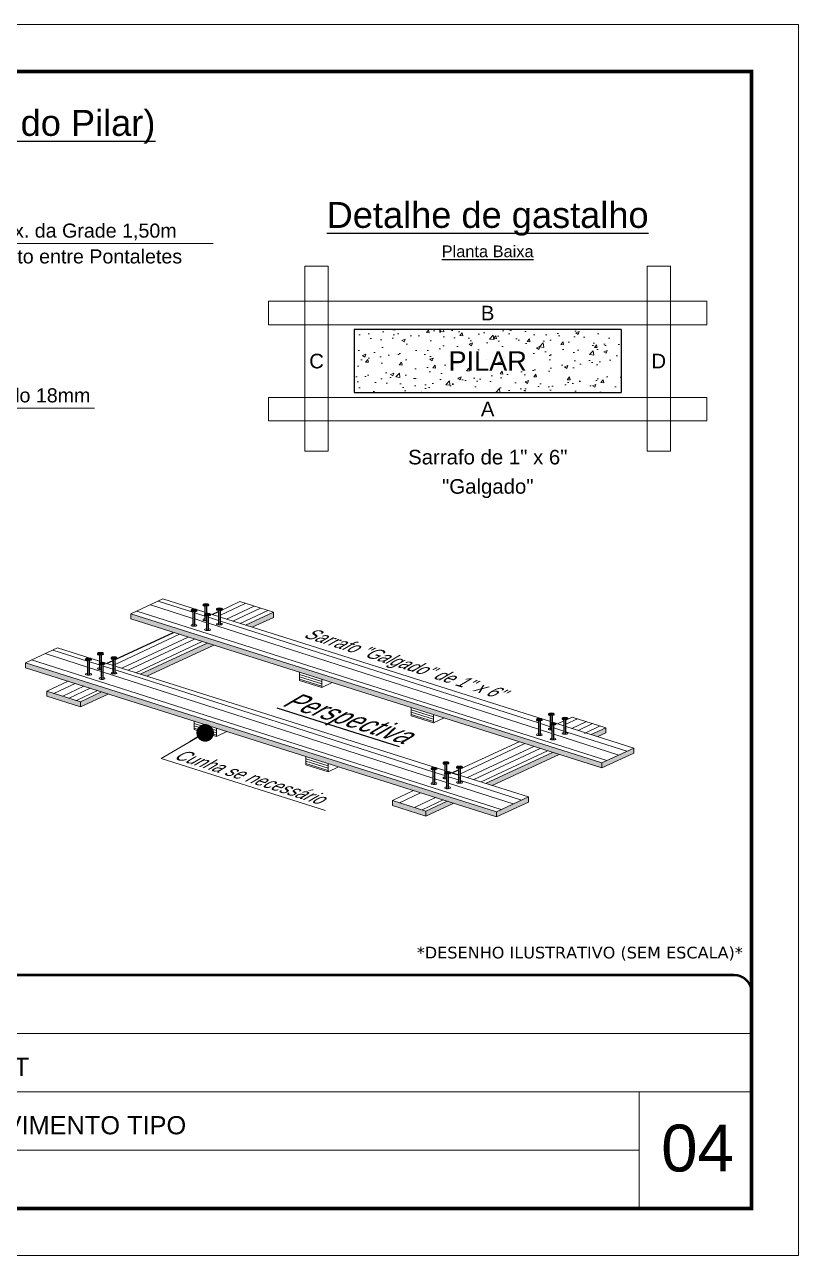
# Model space of a CAD drawing. Extents: x 808 to 7089, y -98 to 17032.
# Drawn here: x 6401 to 7062, y 15982 to 17032 of the extents above; entities that cross this region are included whole.
import ezdxf
from ezdxf.enums import TextEntityAlignment as Align

# ---------------------------------------------------------------- set-up
doc = ezdxf.new("R2010")
doc.units = 0
doc.linetypes.add('CONTINUO', pattern=[0])
doc.linetypes.add('DASHED', pattern=[0.75, 0.5, -0.25])
for name, color, linetype, lineweight in [('CARIMBO', 255, 'Continuous', 9), ('CONCRETO', 251, 'Continuous', 25), ('Folhas', 255, 'Continuous', 9), ('Hachura', 251, 'Continuous', 9), ('Madeira', 126, 'Continuous', 18), ('SARRAFO DE PRESSAO', 251, 'DASHED', 9)]:
    doc.layers.add(name, color=color, linetype=linetype, lineweight=lineweight)
doc.layers.add('Demarcação 2', color=7, linetype='Continuous', lineweight=9, true_color=0xe0e0e0)
doc.styles.add('ARIAL', font='arial.ttf')
doc.styles.get("Standard").update_dxf_attribs({"font": 'arial.ttf'})
doc.styles.add('stylellllll', font='verdana.ttf', dxfattribs={"height": 2})
doc.dimstyles.new('3x', dxfattribs={"dimtxt": 10, "dimasz": 5, "dimexe": 7, "dimexo": 5, "dimgap": 4, "dimtad": 1, "dimdec": 4, "dimlfac": 0.333333, "dimdsep": 46, "dimtxsty": 'Standard', "dimblk": 'DOT', "dimcen": 0.09, "dimclrd": 1, "dimclre": 1, "dimclrt": 2, "dimadec": 0, "dimazin": 2, "dimtfac": 1, "dimtdec": 4, "dimtmove": 0, "dimatfit": 3, "dimldrblk": 'DOT', "dimfxl": 1, "dimtolj": 1, "dimtzin": 0, "dimlwd": 9, "dimlwe": 9, "dimarcsym": 0})

# ---------------------------------------------------------------- blocks, each defined once
blk = doc.blocks.new('_Dot')
at = {"color": 0, "linetype": 'ByBlock', "lineweight": -2}
blk.add_line((-0.5, 0), (-1, 0), dxfattribs=at)
at = {"color": 0, "linetype": 'ByBlock', "const_width": 0.5}
blk.add_lwpolyline([(-0.25, 0, 1), (0.25, 0, 1)], format="xyb", close=True, dxfattribs=at)
blk = doc.blocks.new('9999999999')
at = {"color": 30, "linetype": 'CONTINUO'}
for p, q in [((98564.6, 34379.6), (99584, 34379.6)), ((98564.6, 34329.8), (99488, 34329.8)), ((99584, 34329.8), (99488, 34329.8)), ((99488, 34329.8), (99488, 34230.2)), ((98564.6, 34280), (99488, 34280))]:
    blk.add_line(p, q, dxfattribs=at)
at = {"color": 30, "linetype": 'CONTINUO', "const_width": 2}
blk.add_lwpolyline([(99584, 34230.2), (99584, 34414.4, 0.414214), (99569, 34429.4), (98229, 34429.4, 0.414214), (98214, 34414.4), (98214, 34245.2, 0.414214), (98229, 34230.2), (99584, 34230.2)], format="xyb", dxfattribs=at)
at = {"layer": 'Folhas'}
blk.add_lwpolyline([(98139, 34190.2), (99624, 34190.2), (99624, 35240.2), (98139, 35240.2)], close=True, dxfattribs=at)
at = {"layer": 'Folhas', "color": 30, "const_width": 3}
blk.add_lwpolyline([(98214, 34230.2), (99584, 34230.2), (99584, 35200.2), (98214, 35200.2)], close=True, dxfattribs=at)
at = {"color": 7, "linetype": 'Continuous', "ltscale": 5, "style": 'ARIAL'}
for s, height, p in [('NIK SUNSET', 15.48, (98837.7, 34343.3)), ('2°, 3° E PAVIMENTO TIPO', 15.483, (98837.7, 34293.5))]:
    blk.add_text(s, height=height, dxfattribs=at).set_placement(p)

msp = doc.modelspace()

# ---------------------------------------------------------------- hatches: boundary and pattern name
at = {"layer": 'Demarcação 2'}
h = msp.add_hatch(color=256, dxfattribs=at)
h.paths.add_polyline_path([(6420.13, 16463.83), (6420.13, 16459.43), (6448.73, 16450.38), (6448.73, 16454.78)])
h.paths.add_polyline_path([(6472.52, 16461.4), (6466.88, 16463.19), (6448.73, 16454.78), (6448.73, 16450.38)])
h.paths.add_polyline_path([(6562.53, 16503.11), (6556.89, 16504.9), (6499.74, 16478.42), (6505.39, 16476.63)])
h.paths.add_polyline_path([(6613.54, 16531.15), (6589.75, 16520.12), (6595.39, 16518.34), (6613.54, 16526.75)])
h = msp.add_hatch(color=256, dxfattribs=at)
h.paths.add_polyline_path([(6491.9, 16529.85), (6491.9, 16525.45), (6894, 16398.29), (6894, 16402.69)])
h.paths.add_polyline_path([(6921.22, 16410.9), (6921.22, 16415.3), (6894, 16402.69), (6894, 16398.29)])
h = msp.add_hatch(color=256, dxfattribs=at)
h.paths.add_polyline_path([(6401.89, 16488.14), (6401.89, 16483.74), (6804, 16356.58), (6804, 16360.98)])
h.paths.add_polyline_path([(6831.22, 16369.2), (6831.22, 16373.6), (6804, 16360.98), (6804, 16356.58)])
h = msp.add_hatch(color=256, dxfattribs=at)
h.paths.add_polyline_path([(6857.45, 16409.85), (6851.81, 16411.63), (6794.67, 16385.15), (6800.31, 16383.37)])
h.paths.add_polyline_path([(6897.17, 16432.65), (6884.67, 16426.86), (6890.32, 16425.08), (6897.17, 16428.25)])
h.paths.add_polyline_path([(6767.45, 16368.14), (6761.8, 16369.93), (6743.66, 16361.52), (6743.66, 16357.12)])
h.paths.add_polyline_path([(6715.05, 16370.56), (6715.05, 16366.16), (6743.66, 16357.12), (6743.66, 16361.52)])
at = {"layer": 'Hachura'}
h = msp.add_hatch(dxfattribs=at)
h.set_pattern_fill('AR-CONC', color=256, scale=4, style=0)
h.set_pattern_definition([(50, (6966.587, 21072.103), (28.69041, -2.51009), [3, -33]), (355, (6966.587, 21072.103), (-5.55005, 30.08769), [2.4, -26.4]), (100.4514, (6968.978, 21071.894), (23.14038, 27.57758), [2.5496, -28.04568]), (46.1842, (6966.587, 21080.103), (42.68964, -6.62076), [4.5, -49.5]), (96.6356, (6970.145, 21079.55), (37.3865, 38.9647), [3.8244, -42.0685]), (351.1842, (6966.587, 21080.103), (37.3865, 38.96474), [3.6, -39.6]), (21, (6970.587, 21078.103), (23.87628, -16.10476), [3, -33]), (326, (6970.587, 21078.103), (9.73261, 29.006), [2.4, -26.4]), (71.4514, (6972.577, 21076.76), (33.6089, 12.90122), [2.5496, -28.04568]), (37.5, (6966.587, 21072.103), (0.486394, 13.315754), [0, -26.08, 0, -26.8, 0, -26.5]), (7.5, (6966.587, 21072.103), (10.52278, 15.77647), [0, -15.28, 0, -25.48, 0, -10.1]), (327.5, (6957.667, 21072.103), (21.352897, -0.902195), [0, -10, 0, -31.2, 0, -41.4]), (317.5, (6953.667, 21072.103), (23.32745, 4.0042), [0, -13, 0, -20.72, 0, -29.4])])
h.paths.add_polyline_path([(6682.34, 16772.41), (6682.34, 16718.49), (6910.43, 16718.49), (6910.43, 16772.41)])
h.paths.add_polyline_path([(6758.75, 16733.01), (6834.02, 16733.01), (6834.02, 16757.89), (6758.75, 16757.89)], flags=24)
h = msp.add_hatch(dxfattribs=at)
h.set_pattern_fill('ANSI31', color=256, scale=15, angle=117.5, style=0)
h.set_pattern_definition([(162.5, (-9.4565, 23427.2799), (-0.56382337, -1.7882193), [])])
h.paths.add_polyline_path([(6654.81, 16473.93), (6635.74, 16479.96), (6635.74, 16472.96), (6654.81, 16466.93)])
h = msp.add_hatch(dxfattribs=at)
h.set_pattern_fill('ANSI31', color=256, scale=15, angle=117.5, style=0)
h.set_pattern_definition([(162.5, (85.8897, 23397.1287), (-0.56382337, -1.7882193), [])])
h.paths.add_polyline_path([(6750.16, 16443.78), (6731.09, 16449.81), (6731.09, 16442.81), (6750.16, 16436.78)])
h = msp.add_hatch(dxfattribs=at)
h.set_pattern_fill('ANSI31', color=256, scale=15, angle=117.5, style=0)
h.set_pattern_definition([(162.5, (-99.463, 23385.573), (-0.56382337, -1.7882193), [])])
h.paths.add_polyline_path([(6564.81, 16425.22), (6564.81, 16432.22), (6545.74, 16438.25), (6545.74, 16431.25)])
h = msp.add_hatch(dxfattribs=at)
h.set_pattern_fill('ANSI31', color=256, scale=15, angle=117.5, style=0)
h.set_pattern_definition([(162.5, (-4.1168, 23355.4219), (-0.56382337, -1.7882193), [])])
h.paths.add_polyline_path([(6660.15, 16402.07), (6641.08, 16408.1), (6641.08, 16401.1), (6660.15, 16395.07)])

# ---------------------------------------------------------------- linework, layer by layer
for p, q in [((6553.39, 16537.61), (6553.39, 16537.04)), ((6553.43, 16537.61), (6556.01, 16536.92)), ((6553.63, 16537.89), (6556.99, 16536.99)), ((6554.16, 16538.1), (6557.71, 16537.15)), ((6555.04, 16538.26), (6558.22, 16537.41)), ((6558.32, 16537.04), (6558.32, 16537.61)), ((6543.18, 16532.88), (6543.18, 16532.31)), ((6543.21, 16532.88), (6545.8, 16532.19)), ((6543.3, 16532.19), (6544.79, 16531.65)), ((6543.42, 16533.16), (6546.77, 16532.26)), ((6543.94, 16533.37), (6547.5, 16532.42)), ((6544.79, 16531.65), (6544.79, 16519.21)), ((6544.83, 16533.53), (6548.01, 16532.68)), ((6545.03, 16519.18), (6545.03, 16531.1)), ((6547.99, 16532.19), (6546.5, 16531.65)), ((6546.5, 16519.21), (6546.5, 16531.65)), ((6548.11, 16532.31), (6548.11, 16532.88)), ((6553.51, 16536.92), (6555, 16536.38)), ((6554.77, 16529.21), (6554.77, 16528.64)), ((6554.8, 16529.21), (6557.38, 16528.52)), ((6554.88, 16528.53), (6556.37, 16527.98)), ((6555, 16536.38), (6555, 16529.49)), ((6555, 16528.48), (6555, 16523.94)), ((6555.01, 16529.49), (6558.36, 16528.6)), ((6555.25, 16529.62), (6555.25, 16535.83)), ((6555.25, 16523.92), (6555.25, 16528.39)), ((6555.53, 16529.71), (6559.08, 16528.76)), ((6556.37, 16527.98), (6556.37, 16515.55)), ((6556.42, 16529.87), (6559.59, 16529.02)), ((6556.62, 16515.52), (6556.62, 16527.43)), ((6558.2, 16536.92), (6556.71, 16536.38)), ((6556.71, 16529.89), (6556.71, 16536.38)), ((6559.58, 16528.53), (6558.09, 16527.98)), ((6558.09, 16515.54), (6558.09, 16527.98)), ((6559.69, 16528.64), (6559.69, 16529.21)), ((6561.15, 16529.17), (6566.59, 16531.69)), ((6564.98, 16533.95), (6564.98, 16533.37)), ((6565.01, 16533.95), (6567.6, 16533.25)), ((6565.09, 16533.26), (6566.59, 16532.71)), ((6565.22, 16534.23), (6568.57, 16533.33)), ((6565.74, 16534.44), (6569.3, 16533.49)), ((6566.59, 16532.71), (6566.59, 16520.28)), ((6566.63, 16534.6), (6569.8, 16533.75)), ((6566.83, 16520.25), (6566.83, 16532.17)), ((6568.3, 16532.48), (6570.22, 16533.37)), ((6569.79, 16533.26), (6568.3, 16532.71)), ((6568.3, 16520.28), (6568.3, 16532.71)), ((6569.9, 16533.37), (6569.9, 16533.95)), ((6478.29, 16490.78), (6528.28, 16513.94)), ((6463.39, 16495.9), (6463.39, 16495.33)), ((6463.42, 16495.9), (6466, 16495.21)), ((6463.63, 16496.18), (6466.98, 16495.29)), ((6464.15, 16496.4), (6467.7, 16495.45)), ((6465.04, 16496.56), (6468.21, 16495.71)), ((6468.31, 16495.33), (6468.31, 16495.9)), ((6453.17, 16491.17), (6453.17, 16490.6)), ((6453.21, 16491.17), (6455.79, 16490.48)), ((6453.29, 16490.48), (6454.78, 16489.94)), ((6453.42, 16491.45), (6456.77, 16490.55)), ((6453.94, 16491.67), (6457.49, 16490.71)), ((6454.78, 16489.94), (6454.78, 16477.51)), ((6454.82, 16491.82), (6458, 16490.97)), ((6455.03, 16477.48), (6455.03, 16489.39)), ((6457.98, 16490.48), (6456.49, 16489.94)), ((6456.49, 16477.5), (6456.49, 16489.94)), ((6458.1, 16490.6), (6458.1, 16491.17)), ((6463.5, 16495.21), (6464.99, 16494.67)), ((6464.76, 16487.51), (6464.76, 16486.94)), ((6464.79, 16487.51), (6467.38, 16486.82)), ((6464.88, 16486.82), (6466.37, 16486.28)), ((6464.99, 16494.67), (6464.99, 16487.78)), ((6464.99, 16486.78), (6464.99, 16482.24)), ((6465, 16487.79), (6468.35, 16486.89)), ((6465.24, 16487.91), (6465.24, 16494.12)), ((6465.24, 16482.21), (6465.24, 16486.69)), ((6465.52, 16488), (6469.08, 16487.05)), ((6466.37, 16486.28), (6466.37, 16473.84)), ((6466.41, 16488.16), (6469.58, 16487.31)), ((6466.61, 16473.81), (6466.61, 16485.73)), ((6468.2, 16495.21), (6466.71, 16494.67)), ((6466.71, 16488.19), (6466.71, 16494.67)), ((6469.57, 16486.82), (6468.08, 16486.28)), ((6468.08, 16473.84), (6468.08, 16486.28)), ((6469.69, 16486.94), (6469.69, 16487.51)), ((6471.14, 16487.46), (6476.58, 16489.98)), ((6474.97, 16492.24), (6474.97, 16491.67)), ((6475, 16492.24), (6477.59, 16491.55)), ((6475.09, 16491.55), (6476.58, 16491.01)), ((6475.21, 16492.52), (6478.56, 16491.62)), ((6475.73, 16492.73), (6479.29, 16491.78)), ((6476.58, 16491.01), (6476.58, 16478.57)), ((6476.62, 16492.89), (6479.8, 16492.04)), ((6476.82, 16478.55), (6476.82, 16490.46)), ((6479.78, 16491.55), (6478.29, 16491.01)), ((6478.29, 16478.57), (6478.29, 16491.01)), ((6479.9, 16491.67), (6479.9, 16492.24)), ((6848.32, 16444.35), (6848.32, 16443.77)), ((6848.35, 16444.35), (6850.93, 16443.65)), ((6848.43, 16443.66), (6849.92, 16443.12)), ((6848.56, 16444.63), (6851.91, 16443.73)), ((6849.08, 16444.84), (6852.63, 16443.89)), ((6849.92, 16443.12), (6849.92, 16436.23)), ((6849.96, 16445), (6853.14, 16444.15)), ((6853.12, 16443.66), (6851.63, 16443.12)), ((6851.63, 16436.63), (6851.63, 16443.12)), ((6853.24, 16443.77), (6853.24, 16444.35)), ((6838.1, 16439.62), (6838.1, 16439.04)), ((6838.14, 16439.62), (6840.72, 16438.92)), ((6838.22, 16438.93), (6839.71, 16438.38)), ((6838.34, 16439.9), (6841.7, 16439)), ((6838.87, 16440.11), (6842.42, 16439.16)), ((6839.71, 16438.38), (6839.71, 16425.95)), ((6839.75, 16440.27), (6842.93, 16439.42)), ((6839.96, 16425.92), (6839.96, 16437.83)), ((6842.91, 16438.93), (6841.42, 16438.38)), ((6841.42, 16425.95), (6841.42, 16438.38)), ((6843.03, 16439.04), (6843.03, 16439.62)), ((6849.69, 16435.95), (6849.69, 16435.38)), ((6849.72, 16435.95), (6852.31, 16435.26)), ((6849.81, 16435.26), (6851.3, 16434.72)), ((6849.92, 16435.22), (6849.92, 16430.68)), ((6849.93, 16436.23), (6853.28, 16435.33)), ((6850.17, 16436.35), (6850.17, 16442.57)), ((6850.17, 16430.65), (6850.17, 16435.13)), ((6850.45, 16436.45), (6854.01, 16435.49)), ((6851.3, 16434.72), (6851.3, 16422.29)), ((6851.34, 16436.6), (6854.51, 16435.75)), ((6851.54, 16422.26), (6851.54, 16434.17)), ((6854.5, 16435.26), (6853.01, 16434.72)), ((6853.01, 16422.28), (6853.01, 16434.72)), ((6854.61, 16435.38), (6854.61, 16435.95)), ((6859.9, 16440.68), (6859.9, 16440.11)), ((6859.93, 16440.68), (6862.52, 16439.99)), ((6860.02, 16439.99), (6861.51, 16439.45)), ((6860.14, 16440.96), (6863.49, 16440.07)), ((6860.66, 16441.18), (6864.22, 16440.23)), ((6861.51, 16439.45), (6861.51, 16427.02)), ((6861.55, 16441.34), (6864.72, 16440.49)), ((6861.75, 16426.99), (6861.75, 16438.9)), ((6864.71, 16439.99), (6863.22, 16439.45)), ((6863.22, 16427.01), (6863.22, 16439.45)), ((6864.83, 16440.11), (6864.83, 16440.68)), ((6758.31, 16402.64), (6758.31, 16402.07)), ((6758.34, 16402.64), (6760.93, 16401.95)), ((6758.43, 16401.95), (6759.92, 16401.41)), ((6758.55, 16402.92), (6761.9, 16402.02)), ((6759.07, 16403.14), (6762.63, 16402.18)), ((6759.92, 16401.41), (6759.92, 16394.52)), ((6759.96, 16403.29), (6763.13, 16402.44)), ((6763.12, 16401.95), (6761.63, 16401.41)), ((6761.63, 16394.92), (6761.63, 16401.41)), ((6763.24, 16402.07), (6763.24, 16402.64)), ((6748.1, 16397.91), (6748.1, 16397.34)), ((6748.13, 16397.91), (6750.71, 16397.22)), ((6748.21, 16397.22), (6749.7, 16396.68)), ((6748.34, 16398.19), (6751.69, 16397.29)), ((6748.86, 16398.4), (6752.41, 16397.45)), ((6749.7, 16396.68), (6749.7, 16384.24)), ((6749.75, 16398.56), (6752.92, 16397.71)), ((6749.95, 16384.21), (6749.95, 16396.13)), ((6752.91, 16397.22), (6751.42, 16396.68)), ((6751.42, 16384.24), (6751.42, 16396.68)), ((6753.02, 16397.34), (6753.02, 16397.91)), ((6759.68, 16394.25), (6759.68, 16393.67)), ((6759.71, 16394.25), (6762.3, 16393.55)), ((6759.8, 16393.56), (6761.29, 16393.01)), ((6759.92, 16394.53), (6763.27, 16393.63)), ((6759.92, 16393.51), (6759.92, 16388.97)), ((6760.16, 16394.65), (6760.16, 16400.86)), ((6760.16, 16388.95), (6760.16, 16393.42)), ((6760.44, 16394.74), (6764, 16393.79)), ((6761.29, 16393.01), (6761.29, 16380.58)), ((6761.33, 16394.9), (6764.51, 16394.05)), ((6761.54, 16380.55), (6761.54, 16392.46)), ((6761.63, 16395.6), (6771.5, 16392.48)), ((6764.49, 16393.56), (6763, 16393.01)), ((6763, 16380.58), (6763, 16393.01)), ((6764.61, 16393.67), (6764.61, 16394.25)), ((6766.06, 16394.2), (6771.5, 16396.72)), ((6766.06, 16394.2), (6771.5, 16396.72)), ((6769.89, 16398.98), (6769.89, 16398.4)), ((6769.93, 16398.98), (6772.51, 16398.28)), ((6770.01, 16398.29), (6771.5, 16397.75)), ((6770.13, 16399.26), (6773.49, 16398.36)), ((6770.66, 16399.47), (6774.21, 16398.52)), ((6771.5, 16397.75), (6771.5, 16385.31)), ((6771.54, 16399.63), (6774.72, 16398.78)), ((6771.75, 16385.28), (6771.75, 16397.2)), ((6774.7, 16398.29), (6773.21, 16397.75)), ((6773.21, 16385.31), (6773.21, 16397.75)), ((6774.82, 16398.4), (6774.82, 16398.98))]:
    msp.add_line(p, q)
at = {"const_width": 0.117}
for points in [[(6546.29, 16527.06, -0.1838798), (6545.05, 16527.06, -0.1838798)], [(6556.51, 16531.79, -0.1838798), (6555.26, 16531.79, -0.1838798)], [(6556.51, 16530.85, -0.1838798), (6555.26, 16530.85, -0.1838798)], [(6555.93, 16529.8, -0.0982359), (6555.26, 16529.91)], [(6556.35, 16527.99, -0.1605238), (6555.26, 16528.04)], [(6556.37, 16527.06, -0.1633298), (6555.26, 16527.1)], [(6556.51, 16529.91, -0.0257332), (6556.33, 16529.86, -0.0257332)], [(6568.09, 16528.13, -0.1838798), (6566.85, 16528.13, -0.1838798)], [(6568.09, 16527.19, -0.1838798), (6566.85, 16527.19, -0.1838798)], [(6546.29, 16526.12, -0.1838798), (6545.05, 16526.12, -0.1838798)], [(6546.29, 16525.18, -0.1838798), (6545.05, 16525.18, -0.1838798)], [(6546.29, 16524.24, -0.1838798), (6545.05, 16524.24, -0.1838798)], [(6546.29, 16523.31, -0.1838798), (6545.05, 16523.31, -0.1838798)], [(6546.29, 16522.37, -0.1838798), (6545.05, 16522.37, -0.1838798)], [(6546.29, 16521.43, -0.1838798), (6545.05, 16521.43, -0.1838798)], [(6546.29, 16520.49, -0.1838798), (6545.05, 16520.49, -0.1838798)], [(6556.37, 16526.12, -0.1633298), (6555.26, 16526.16)], [(6556.37, 16525.18, -0.1633298), (6555.26, 16525.23)], [(6557.88, 16523.39, -0.1838798), (6556.64, 16523.39, -0.1838798)], [(6557.88, 16522.46, -0.1838798), (6556.64, 16522.46, -0.1838798)], [(6557.88, 16521.52, -0.1838798), (6556.64, 16521.52, -0.1838798)], [(6557.88, 16520.58, -0.1838798), (6556.64, 16520.58, -0.1838798)], [(6557.88, 16519.64, -0.1838798), (6556.64, 16519.64, -0.1838798)], [(6557.88, 16518.71, -0.1838798), (6556.64, 16518.71, -0.1838798)], [(6557.88, 16517.77, -0.1838798), (6556.64, 16517.77, -0.1838798)], [(6557.88, 16516.83, -0.1838798), (6556.64, 16516.83, -0.1838798)], [(6568.09, 16526.25, -0.1838798), (6566.85, 16526.25, -0.1838798)], [(6568.09, 16525.31, -0.1838798), (6566.85, 16525.31, -0.1838798)], [(6568.09, 16524.38, -0.1838798), (6566.85, 16524.38, -0.1838798)], [(6568.09, 16523.44, -0.1838798), (6566.85, 16523.44, -0.1838798)], [(6568.09, 16522.5, -0.1838798), (6566.85, 16522.5, -0.1838798)], [(6568.09, 16521.56, -0.1838798), (6566.85, 16521.56, -0.1838798)], [(6456.29, 16485.35, -0.1838798), (6455.04, 16485.35, -0.1838798)], [(6466.5, 16490.08, -0.1838798), (6465.26, 16490.08, -0.1838798)], [(6466.5, 16489.14, -0.1838798), (6465.26, 16489.14, -0.1838798)], [(6465.93, 16488.09, -0.0982359), (6465.26, 16488.21)], [(6466.35, 16486.28, -0.1605238), (6465.26, 16486.33)], [(6466.37, 16485.35, -0.1633298), (6465.26, 16485.39)], [(6466.5, 16488.21, -0.0257332), (6466.33, 16488.15, -0.0257332)], [(6478.08, 16486.42, -0.1838798), (6476.84, 16486.42, -0.1838798)], [(6478.08, 16485.48, -0.1838798), (6476.84, 16485.48, -0.1838798)], [(6456.29, 16484.41, -0.1838798), (6455.04, 16484.41, -0.1838798)], [(6456.29, 16483.48, -0.1838798), (6455.04, 16483.48, -0.1838798)], [(6456.29, 16482.54, -0.1838798), (6455.04, 16482.54, -0.1838798)], [(6456.29, 16481.6, -0.1838798), (6455.04, 16481.6, -0.1838798)], [(6456.29, 16480.66, -0.1838798), (6455.04, 16480.66, -0.1838798)], [(6456.29, 16479.73, -0.1838798), (6455.04, 16479.73, -0.1838798)], [(6456.29, 16478.79, -0.1838798), (6455.04, 16478.79, -0.1838798)], [(6466.37, 16484.41, -0.1633298), (6465.26, 16484.46)], [(6466.37, 16483.48, -0.1633298), (6465.26, 16483.52)], [(6467.87, 16481.69, -0.1838798), (6466.63, 16481.69, -0.1838798)], [(6467.87, 16480.75, -0.1838798), (6466.63, 16480.75, -0.1838798)], [(6467.87, 16479.81, -0.1838798), (6466.63, 16479.81, -0.1838798)], [(6467.87, 16478.87, -0.1838798), (6466.63, 16478.87, -0.1838798)], [(6467.87, 16477.94, -0.1838798), (6466.63, 16477.94, -0.1838798)], [(6467.87, 16477, -0.1838798), (6466.63, 16477, -0.1838798)], [(6467.87, 16476.06, -0.1838798), (6466.63, 16476.06, -0.1838798)], [(6467.87, 16475.12, -0.1838798), (6466.63, 16475.12, -0.1838798)], [(6478.08, 16484.54, -0.1838798), (6476.84, 16484.54, -0.1838798)], [(6478.08, 16483.61, -0.1838798), (6476.84, 16483.61, -0.1838798)], [(6478.08, 16482.67, -0.1838798), (6476.84, 16482.67, -0.1838798)], [(6478.08, 16481.73, -0.1838798), (6476.84, 16481.73, -0.1838798)], [(6478.08, 16480.79, -0.1838798), (6476.84, 16480.79, -0.1838798)], [(6478.08, 16479.86, -0.1838798), (6476.84, 16479.86, -0.1838798)], [(6841.22, 16433.79, -0.1838798), (6839.97, 16433.79, -0.1838798)], [(6841.22, 16432.86, -0.1838798), (6839.97, 16432.86, -0.1838798)], [(6851.43, 16438.53, -0.1838798), (6850.19, 16438.53, -0.1838798)], [(6851.43, 16437.59, -0.1838798), (6850.19, 16437.59, -0.1838798)], [(6850.86, 16436.54, -0.0982359), (6850.19, 16436.65)], [(6851.28, 16434.73, -0.1605238), (6850.19, 16434.78)], [(6851.3, 16433.79, -0.1633298), (6850.19, 16433.84)], [(6851.3, 16432.86, -0.1633298), (6850.19, 16432.9)], [(6851.43, 16436.65, -0.0257332), (6851.26, 16436.6, -0.0257332)], [(6863.01, 16434.86, -0.1838798), (6861.77, 16434.86, -0.1838798)], [(6863.01, 16433.93, -0.1838798), (6861.77, 16433.93, -0.1838798)], [(6863.01, 16432.99, -0.1838798), (6861.77, 16432.99, -0.1838798)], [(6841.22, 16431.92, -0.1838798), (6839.97, 16431.92, -0.1838798)], [(6841.22, 16430.98, -0.1838798), (6839.97, 16430.98, -0.1838798)], [(6841.22, 16430.04, -0.1838798), (6839.97, 16430.04, -0.1838798)], [(6841.22, 16429.11, -0.1838798), (6839.97, 16429.11, -0.1838798)], [(6841.22, 16428.17, -0.1838798), (6839.97, 16428.17, -0.1838798)], [(6841.22, 16427.23, -0.1838798), (6839.97, 16427.23, -0.1838798)], [(6851.3, 16431.92, -0.1633298), (6850.19, 16431.96)], [(6852.8, 16430.13, -0.1838798), (6851.56, 16430.13, -0.1838798)], [(6852.8, 16429.19, -0.1838798), (6851.56, 16429.19, -0.1838798)], [(6852.8, 16428.26, -0.1838798), (6851.56, 16428.26, -0.1838798)], [(6852.8, 16427.32, -0.1838798), (6851.56, 16427.32, -0.1838798)], [(6852.8, 16426.38, -0.1838798), (6851.56, 16426.38, -0.1838798)], [(6852.8, 16425.44, -0.1838798), (6851.56, 16425.44, -0.1838798)], [(6852.8, 16424.51, -0.1838798), (6851.56, 16424.51, -0.1838798)], [(6852.8, 16423.57, -0.1838798), (6851.56, 16423.57, -0.1838798)], [(6863.01, 16432.05, -0.1838798), (6861.77, 16432.05, -0.1838798)], [(6863.01, 16431.11, -0.1838798), (6861.77, 16431.11, -0.1838798)], [(6863.01, 16430.18, -0.1838798), (6861.77, 16430.18, -0.1838798)], [(6863.01, 16429.24, -0.1838798), (6861.77, 16429.24, -0.1838798)], [(6863.01, 16428.3, -0.1838798), (6861.77, 16428.3, -0.1838798)], [(6751.21, 16392.09, -0.1838798), (6749.97, 16392.09, -0.1838798)], [(6751.21, 16391.15, -0.1838798), (6749.97, 16391.15, -0.1838798)], [(6761.42, 16396.82, -0.1838798), (6760.18, 16396.82, -0.1838798)], [(6761.42, 16395.88, -0.1838798), (6760.18, 16395.88, -0.1838798)], [(6760.85, 16394.83, -0.0982359), (6760.18, 16394.94)], [(6761.27, 16393.02, -0.1605238), (6760.18, 16393.07)], [(6761.29, 16392.09, -0.1633298), (6760.18, 16392.13)], [(6761.29, 16391.15, -0.1633298), (6760.18, 16391.19)], [(6761.42, 16394.94, -0.0257332), (6761.25, 16394.89, -0.0257332)], [(6773.01, 16393.16, -0.1838798), (6771.76, 16393.16, -0.1838798)], [(6773.01, 16392.22, -0.1838798), (6771.76, 16392.22, -0.1838798)], [(6773.01, 16391.28, -0.1838798), (6771.76, 16391.28, -0.1838798)], [(6751.21, 16390.21, -0.1838798), (6749.97, 16390.21, -0.1838798)], [(6751.21, 16389.28, -0.1838798), (6749.97, 16389.28, -0.1838798)], [(6751.21, 16388.34, -0.1838798), (6749.97, 16388.34, -0.1838798)], [(6751.21, 16387.4, -0.1838798), (6749.97, 16387.4, -0.1838798)], [(6751.21, 16386.46, -0.1838798), (6749.97, 16386.46, -0.1838798)], [(6751.21, 16385.53, -0.1838798), (6749.97, 16385.53, -0.1838798)], [(6761.29, 16390.21, -0.1633298), (6760.18, 16390.26)], [(6762.79, 16388.42, -0.1838798), (6761.55, 16388.42, -0.1838798)], [(6762.79, 16387.49, -0.1838798), (6761.55, 16387.49, -0.1838798)], [(6762.79, 16386.55, -0.1838798), (6761.55, 16386.55, -0.1838798)], [(6762.79, 16385.61, -0.1838798), (6761.55, 16385.61, -0.1838798)], [(6762.79, 16384.67, -0.1838798), (6761.55, 16384.67, -0.1838798)], [(6762.79, 16383.74, -0.1838798), (6761.55, 16383.74, -0.1838798)], [(6762.79, 16382.8, -0.1838798), (6761.55, 16382.8, -0.1838798)], [(6762.79, 16381.86, -0.1838798), (6761.55, 16381.86, -0.1838798)], [(6773.01, 16390.34, -0.1838798), (6771.76, 16390.34, -0.1838798)], [(6773.01, 16389.41, -0.1838798), (6771.76, 16389.41, -0.1838798)], [(6773.01, 16388.47, -0.1838798), (6771.76, 16388.47, -0.1838798)], [(6773.01, 16387.53, -0.1838798), (6771.76, 16387.53, -0.1838798)], [(6773.01, 16386.59, -0.1838798), (6771.76, 16386.59, -0.1838798)]]:
    msp.add_lwpolyline(points, format="xyb", dxfattribs=at)
for centre, start, end in [((6543.3, 16532.31), 180, 270), ((6547.99, 16532.31), 270, 0), ((6553.51, 16537.04), 180, 270), ((6554.88, 16528.64), 180, 270), ((6558.2, 16537.04), 270, 0), ((6559.58, 16528.64), 270, 0), ((6565.09, 16533.37), 180, 270), ((6569.79, 16533.37), 270, 0), ((6453.29, 16490.6), 180, 270), ((6457.98, 16490.6), 270, 0), ((6463.5, 16495.33), 180, 270), ((6464.88, 16486.94), 180, 270), ((6468.2, 16495.33), 270, 0), ((6469.57, 16486.94), 270, 0), ((6475.09, 16491.67), 180, 270), ((6479.78, 16491.67), 270, 0), ((6848.43, 16443.77), 180, 270), ((6853.12, 16443.77), 270, 0), ((6838.22, 16439.04), 180, 270), ((6842.91, 16439.04), 270, 0), ((6849.81, 16435.38), 180, 270), ((6854.5, 16435.38), 270, 0), ((6860.02, 16440.11), 180, 270), ((6864.71, 16440.11), 270, 0), ((6758.43, 16402.07), 180, 270), ((6763.12, 16402.07), 270, 0), ((6748.21, 16397.34), 180, 270), ((6752.91, 16397.34), 270, 0), ((6759.8, 16393.67), 180, 270), ((6764.49, 16393.67), 270, 0), ((6770.01, 16398.4), 180, 270), ((6774.7, 16398.4), 270, 0)]:
    msp.add_arc(centre, 0.117, start, end)
at = {"extrusion": (0, 0, -1)}
for centre in [(6555.87, 16537.61), (6545.66, 16532.88), (6557.25, 16529.21), (6567.46, 16533.95), (6465.87, 16495.9), (6455.65, 16491.17), (6467.24, 16487.51), (6477.45, 16492.24), (6850.79, 16444.35), (6840.58, 16439.62), (6852.17, 16435.95), (6862.38, 16440.68), (6760.79, 16402.64), (6750.58, 16397.91), (6762.16, 16394.25), (6772.37, 16398.98)]:
    msp.add_ellipse(centre, major_axis=(2.45, 0), ratio=0.2835444, start_param=-1.5707963, end_param=4.712389, dxfattribs=at)
at = {"layer": 'CONCRETO'}
for p, q in [((6682.34, 16772.41), (6682.34, 16718.49)), ((6910.43, 16772.41), (6682.34, 16772.41)), ((6910.43, 16772.41), (6910.43, 16718.49)), ((6682.34, 16718.49), (6910.43, 16718.49))]:
    msp.add_line(p, q, dxfattribs=at)
at = {"layer": 'Hachura'}
for p, q in [((6640.34, 16796.41), (6640.34, 16776.41)), ((6660.34, 16796.41), (6660.34, 16776.41)), ((6932.43, 16796.41), (6932.43, 16776.41)), ((6952.43, 16796.41), (6952.43, 16776.41)), ((6640.34, 16694.49), (6640.34, 16714.49)), ((6660.34, 16694.49), (6660.34, 16714.49)), ((6932.43, 16694.49), (6932.43, 16714.49)), ((6952.43, 16694.49), (6952.43, 16714.49)), ((6508.59, 16537.58), (6544.79, 16525.96)), ((6515.17, 16540.63), (6544.79, 16531.15)), ((6568.3, 16528.77), (6589.49, 16538.75)), ((6496.98, 16532.2), (6898.07, 16404.57)), ((6546.5, 16530.6), (6555, 16527.88)), ((6565.93, 16527.66), (6566.59, 16527.96)), ((6573.47, 16525.27), (6597.03, 16536.37)), ((6578.81, 16523.58), (6602.37, 16534.68)), ((6585.23, 16521.55), (6608.79, 16532.65)), ((6546.5, 16525.41), (6556.37, 16522.25)), ((6558.09, 16526.89), (6566.59, 16524.17)), ((6558.09, 16521.7), (6839.71, 16431.31)), ((6568.3, 16523.62), (6839.71, 16436.76)), ((6478.29, 16486.46), (6533.28, 16512.36)), ((6484.21, 16483.33), (6540.81, 16509.98)), ((6489.56, 16481.64), (6546.15, 16508.29)), ((6495.96, 16479.61), (6552.57, 16506.26)), ((6418.57, 16495.87), (6454.78, 16484.26)), ((6425.14, 16498.91), (6454.78, 16489.44)), ((6406.97, 16490.49), (6808.07, 16362.87)), ((6456.49, 16488.89), (6464.99, 16486.17)), ((6468.08, 16485.18), (6476.58, 16482.47)), ((6456.49, 16483.71), (6466.37, 16480.54)), ((6468.08, 16479.99), (6749.7, 16389.64)), ((6478.29, 16481.92), (6749.7, 16395.13)), ((6426.18, 16461.91), (6444.15, 16470.38)), ((6433.69, 16459.54), (6451.67, 16468)), ((6439.04, 16457.85), (6457.01, 16466.31)), ((6445.43, 16455.82), (6463.41, 16464.29)), ((6841.42, 16436.21), (6849.92, 16433.49)), ((6853.01, 16432.5), (6861.51, 16429.78)), ((6860.74, 16434.43), (6861.51, 16434.79)), ((6863.22, 16435.59), (6873.13, 16440.26)), ((6868.28, 16432.04), (6880.66, 16437.88)), ((6873.62, 16430.35), (6886.01, 16436.19)), ((6879.03, 16427.85), (6892.43, 16434.15)), ((6841.42, 16430.76), (6851.3, 16427.59)), ((6853.01, 16427.04), (6908.28, 16409.3)), ((6863.22, 16429.23), (6915.31, 16412.56)), ((6773.21, 16393.2), (6828.2, 16419.1)), ((6779.14, 16390.06), (6835.73, 16416.72)), ((6784.48, 16388.37), (6841.08, 16415.03)), ((6790.89, 16386.35), (6847.49, 16413)), ((6751.42, 16394.57), (6759.92, 16391.85)), ((6763, 16390.86), (6771.5, 16388.14)), ((6751.42, 16389.07), (6761.29, 16385.9)), ((6763, 16385.35), (6818.27, 16367.6)), ((6773.21, 16387.6), (6825.41, 16370.91)), ((6721.1, 16368.65), (6739.07, 16377.11)), ((6733.96, 16364.58), (6751.93, 16373.05)), ((6740.36, 16362.56), (6758.33, 16371.02))]:
    msp.add_line(p, q, dxfattribs=at)
at = {"layer": 'Madeira', "ltscale": 5}
for p, q in [((6640.34, 16826.41), (6640.34, 16796.41)), ((6660.34, 16826.41), (6640.34, 16826.41)), ((6660.34, 16826.41), (6660.34, 16796.41)), ((6932.43, 16826.41), (6932.43, 16796.41)), ((6932.43, 16826.41), (6952.43, 16826.41)), ((6952.43, 16826.41), (6952.43, 16796.41)), ((6609.34, 16776.41), (6609.34, 16796.41)), ((6983.43, 16796.41), (6609.34, 16796.41)), ((6983.43, 16776.41), (6983.43, 16796.41)), ((6983.43, 16776.41), (6609.34, 16776.41)), ((6660.34, 16776.41), (6660.34, 16714.49)), ((6932.43, 16776.41), (6932.43, 16714.49)), ((6609.34, 16714.49), (6609.34, 16694.49)), ((6983.43, 16714.49), (6609.34, 16714.49)), ((6983.43, 16714.49), (6983.43, 16694.49)), ((6983.43, 16694.49), (6609.34, 16694.49)), ((6640.34, 16694.49), (6640.34, 16668.58)), ((6660.34, 16694.49), (6660.34, 16668.58)), ((6932.43, 16694.49), (6932.43, 16668.58)), ((6952.43, 16694.49), (6952.43, 16668.58)), ((6660.34, 16668.58), (6640.34, 16668.58)), ((6932.43, 16668.58), (6952.43, 16668.58)), ((6491.9, 16529.85), (6519.12, 16542.46)), ((6519.12, 16542.46), (6555, 16531.11)), ((6568.3, 16532.48), (6584.94, 16540.19)), ((6584.94, 16540.19), (6613.54, 16531.15)), ((6491.9, 16529.85), (6894, 16402.69)), ((6491.9, 16525.45), (6491.9, 16529.85)), ((6556.71, 16530.57), (6566.59, 16527.45)), ((6561.15, 16529.17), (6566.59, 16531.69)), ((6589.75, 16520.12), (6613.54, 16531.15)), ((6613.54, 16531.15), (6613.54, 16526.75)), ((6491.9, 16525.45), (6894, 16398.29)), ((6568.3, 16526.91), (6849.92, 16437.85)), ((6595.39, 16518.34), (6613.54, 16526.75)), ((6478.29, 16490.78), (6528.28, 16513.94)), ((6401.89, 16488.14), (6429.11, 16500.75)), ((6429.11, 16500.75), (6464.99, 16489.41)), ((6499.74, 16478.42), (6556.89, 16504.9)), ((6505.39, 16476.63), (6562.53, 16503.11)), ((6401.89, 16488.14), (6804, 16360.98)), ((6401.89, 16483.74), (6401.89, 16488.14)), ((6466.71, 16488.86), (6476.58, 16485.74)), ((6471.14, 16487.46), (6476.58, 16489.98)), ((6478.29, 16485.2), (6759.92, 16396.14)), ((6401.89, 16483.74), (6804, 16356.58)), ((6635.74, 16479.96), (6635.74, 16472.96)), ((6420.13, 16463.83), (6438.28, 16472.23)), ((6635.74, 16472.96), (6654.81, 16466.93)), ((6654.81, 16466.93), (6654.81, 16473.93)), ((6654.81, 16466.93), (6663.79, 16471.09)), ((6420.13, 16459.43), (6420.13, 16463.83)), ((6420.13, 16463.83), (6448.73, 16454.78)), ((6420.13, 16459.43), (6448.73, 16450.38)), ((6448.73, 16454.78), (6466.88, 16463.19)), ((6448.73, 16450.38), (6472.52, 16461.4)), ((6448.73, 16450.38), (6448.73, 16454.78)), ((6731.09, 16449.81), (6731.09, 16442.81)), ((6750.16, 16436.78), (6750.16, 16443.78)), ((6545.74, 16438.25), (6545.74, 16431.25)), ((6731.09, 16442.81), (6750.16, 16436.78)), ((6750.16, 16436.78), (6759.14, 16440.94)), ((6851.63, 16437.31), (6861.51, 16434.19)), ((6856.07, 16435.91), (6861.51, 16438.43)), ((6863.22, 16439.22), (6868.57, 16441.7)), ((6863.22, 16433.64), (6921.22, 16415.3)), ((6868.57, 16441.7), (6897.17, 16432.65)), ((6884.67, 16426.86), (6897.17, 16432.65)), ((6897.17, 16432.65), (6897.17, 16428.25)), ((6545.74, 16431.25), (6564.81, 16425.22)), ((6564.81, 16425.22), (6564.81, 16432.22)), ((6564.81, 16425.22), (6573.78, 16429.38)), ((6890.32, 16425.08), (6897.17, 16428.25)), ((6773.21, 16397.51), (6823.2, 16420.68)), ((6794.67, 16385.15), (6851.81, 16411.63)), ((6894, 16402.69), (6921.22, 16415.3)), ((6921.22, 16410.9), (6921.22, 16415.3)), ((6641.08, 16408.1), (6641.08, 16401.1)), ((6641.08, 16401.1), (6660.15, 16395.07)), ((6660.15, 16395.07), (6660.15, 16402.07)), ((6800.31, 16383.37), (6857.45, 16409.85)), ((6894, 16398.29), (6921.22, 16410.9)), ((6894, 16402.69), (6894, 16398.29)), ((6660.15, 16395.07), (6669.13, 16399.23)), ((6773.21, 16391.94), (6831.22, 16373.6)), ((6715.05, 16370.56), (6733.2, 16378.97)), ((6715.05, 16366.16), (6715.05, 16370.56)), ((6743.66, 16361.52), (6715.05, 16370.56)), ((6743.66, 16361.52), (6761.8, 16369.93)), ((6804, 16360.98), (6831.22, 16373.6)), ((6831.22, 16369.2), (6831.22, 16373.6)), ((6715.05, 16366.16), (6743.66, 16357.12)), ((6743.66, 16357.12), (6767.45, 16368.14)), ((6743.66, 16357.12), (6743.66, 16361.52)), ((6804, 16356.58), (6831.22, 16369.2)), ((6804, 16356.58), (6804, 16360.98))]:
    msp.add_line(p, q, dxfattribs=at)
at = {"layer": 'Madeira'}
for p, q in [((6640.34, 16776.41), (6640.34, 16714.49)), ((6952.43, 16776.41), (6952.43, 16714.49))]:
    msp.add_line(p, q, dxfattribs=at)
at = {"layer": 'Madeira', "ltscale": 5}
for centre, major_axis, start_param, end_param in [((6545.66, 16520.04), (2.48, 0), 1.93026, 7.5084591), ((6555.87, 16524.77), (2.48, 0), 1.93026, 4.9157095), ((6557.25, 16516.38), (2.48, 0), 1.93026, 7.5084591), ((6567.46, 16521.11), (2.48, 0), 1.93026, 7.5084591), ((6455.65, 16478.33), (-2.48, 0), -1.2113327, 4.3668665), ((6465.87, 16483.07), (2.48, 0), 1.93026, 4.9157095), ((6467.24, 16474.67), (2.48, 0), 1.93026, 7.5084591), ((6477.45, 16479.4), (-2.48, 0), -1.2113327, 4.3668665), ((6840.58, 16426.78), (-2.48, 0), -1.2113327, 4.3668665), ((6850.79, 16431.51), (2.48, 0), 1.93026, 4.9157095), ((6852.17, 16423.11), (2.48, 0), 1.93026, 7.5084591), ((6862.38, 16427.85), (-2.48, 0), -1.2113327, 4.3668665), ((6760.79, 16389.8), (2.48, 0), 1.93026, 4.9157095), ((6750.58, 16385.07), (2.48, 0), 1.93026, 7.5084591), ((6762.16, 16381.41), (2.48, 0), 1.93026, 7.5084591), ((6772.37, 16386.14), (2.48, 0), 1.93026, 7.5084591)]:
    msp.add_ellipse(centre, major_axis=major_axis, ratio=0.3568773, start_param=start_param, end_param=end_param, dxfattribs=at)

# ---------------------------------------------------------------- block references
at = {"layer": 'SARRAFO DE PRESSAO', "color": 6, "linetype": 'ByBlock'}
msp.add_blockref('9999999999', (-92562.31, -18207.72), dxfattribs=at)

# ---------------------------------------------------------------- texts
at = {"color": 0, "linetype": 'Continuous', "ltscale": 5, "style": 'ARIAL'}
for s, height, p in [('%%UPLANTA (Seção do Pilar)', 22.1184, (6337.62, 16937.57)), ('%%UDetalhe de gastalho', 22.1184, (6796.38, 16859.05)), ('%%UPlanta Baixa', 10, (6796.38, 16834.05))]:
    msp.add_text(s, height=height, dxfattribs=at).set_placement(p, align=Align.CENTER)
for s, p in [('Largura máx. da Grade 1,50m', (6306.36, 16850.73)), ('Compensado 18mm', (6306.36, 16710.21))]:
    msp.add_text(s, height=12, dxfattribs=at).set_placement(p)
msp.add_text('Espaçamento entre Pontaletes', height=12, dxfattribs=at).set_placement((6306.36, 16840.73), align=Align.TOP_LEFT)
for s, height, p in [('B', 12.44, (6796.38, 16786.41)), ('C', 12.44, (6650.34, 16745.45)), ('PILAR', 16.589, (6796.38, 16745.45)), ('D', 12.44, (6942.43, 16745.45)), ('A', 12.44, (6796.38, 16704.49)), ('Sarrafo de 1" x 6"', 12.4416, (6796.52, 16663.5)), ('"Galgado"', 12.442, (6796.52, 16638.5))]:
    msp.add_text(s, height=height, dxfattribs=at).set_placement(p, align=Align.MIDDLE_CENTER)
at = {"style": 'ARIAL', "oblique": 42}
for s, height, p in [('Sarrafo "Galgado" de 1" x 6\'\'', 9.9777, (6722.2, 16483.48)), ('%%UPerspectiva', 15, (6672.07, 16435.06))]:
    msp.add_text(s, height=height, rotation=342.45159, dxfattribs=at).set_placement(p, align=Align.CENTER)
msp.add_text('Cunha se necessário', height=9.9777, rotation=342.45159, dxfattribs=at).set_placement((6527.58, 16406.47))
at = {"style": 'stylellllll'}
msp.add_text('*DESENHO ILUSTRATIVO (SEM ESCALA)*', height=10, dxfattribs=at).set_placement((7014.25, 16235.81), align=Align.RIGHT)
at = {"layer": 'CARIMBO', "style": 'ARIAL'}
msp.add_text('04', height=40, dxfattribs=at).set_placement((6944.53, 16054.05))

# ---------------------------------------------------------------- leaders
for points, override in [([(6141.12, 16594.16), (6286.36, 16845.73), (6562.13, 16845.73)], {"dimgap": 3, "dimtad": 0}), ([(6200.93, 16583.66), (6271.11, 16705.21), (6460.82, 16705.21)], {"dimgap": 3, "dimtad": 0}), ([(6555.27, 16428.24), (6517.58, 16406.47), (6658.09, 16362.04)], {"dimasz": 15, "dimgap": 4, "dimtad": 0})]:
    msp.add_leader(points, dimstyle='3x', override=override)

doc.saveas('drawing.dxf')
